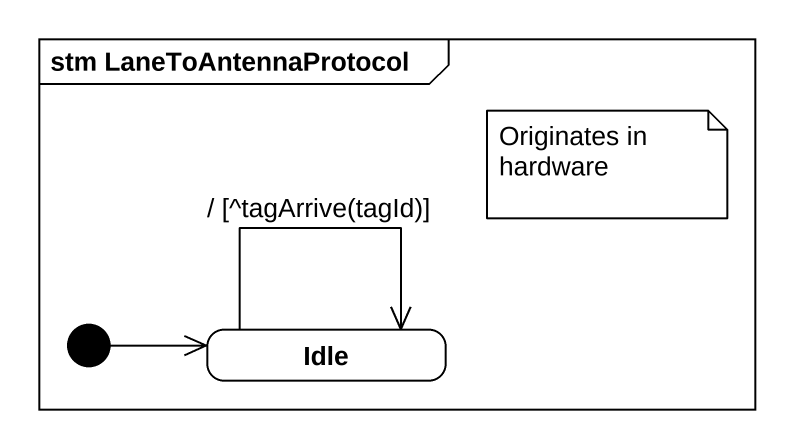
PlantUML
@startuml
mainframe stm LaneToAntennaProtocol
hide empty description
state Idle
[*] -right-> Idle
Idle --> Idle : / [^tagArrive(tagId)]
note as N1
  Originates in hardware
end note
@enduml
